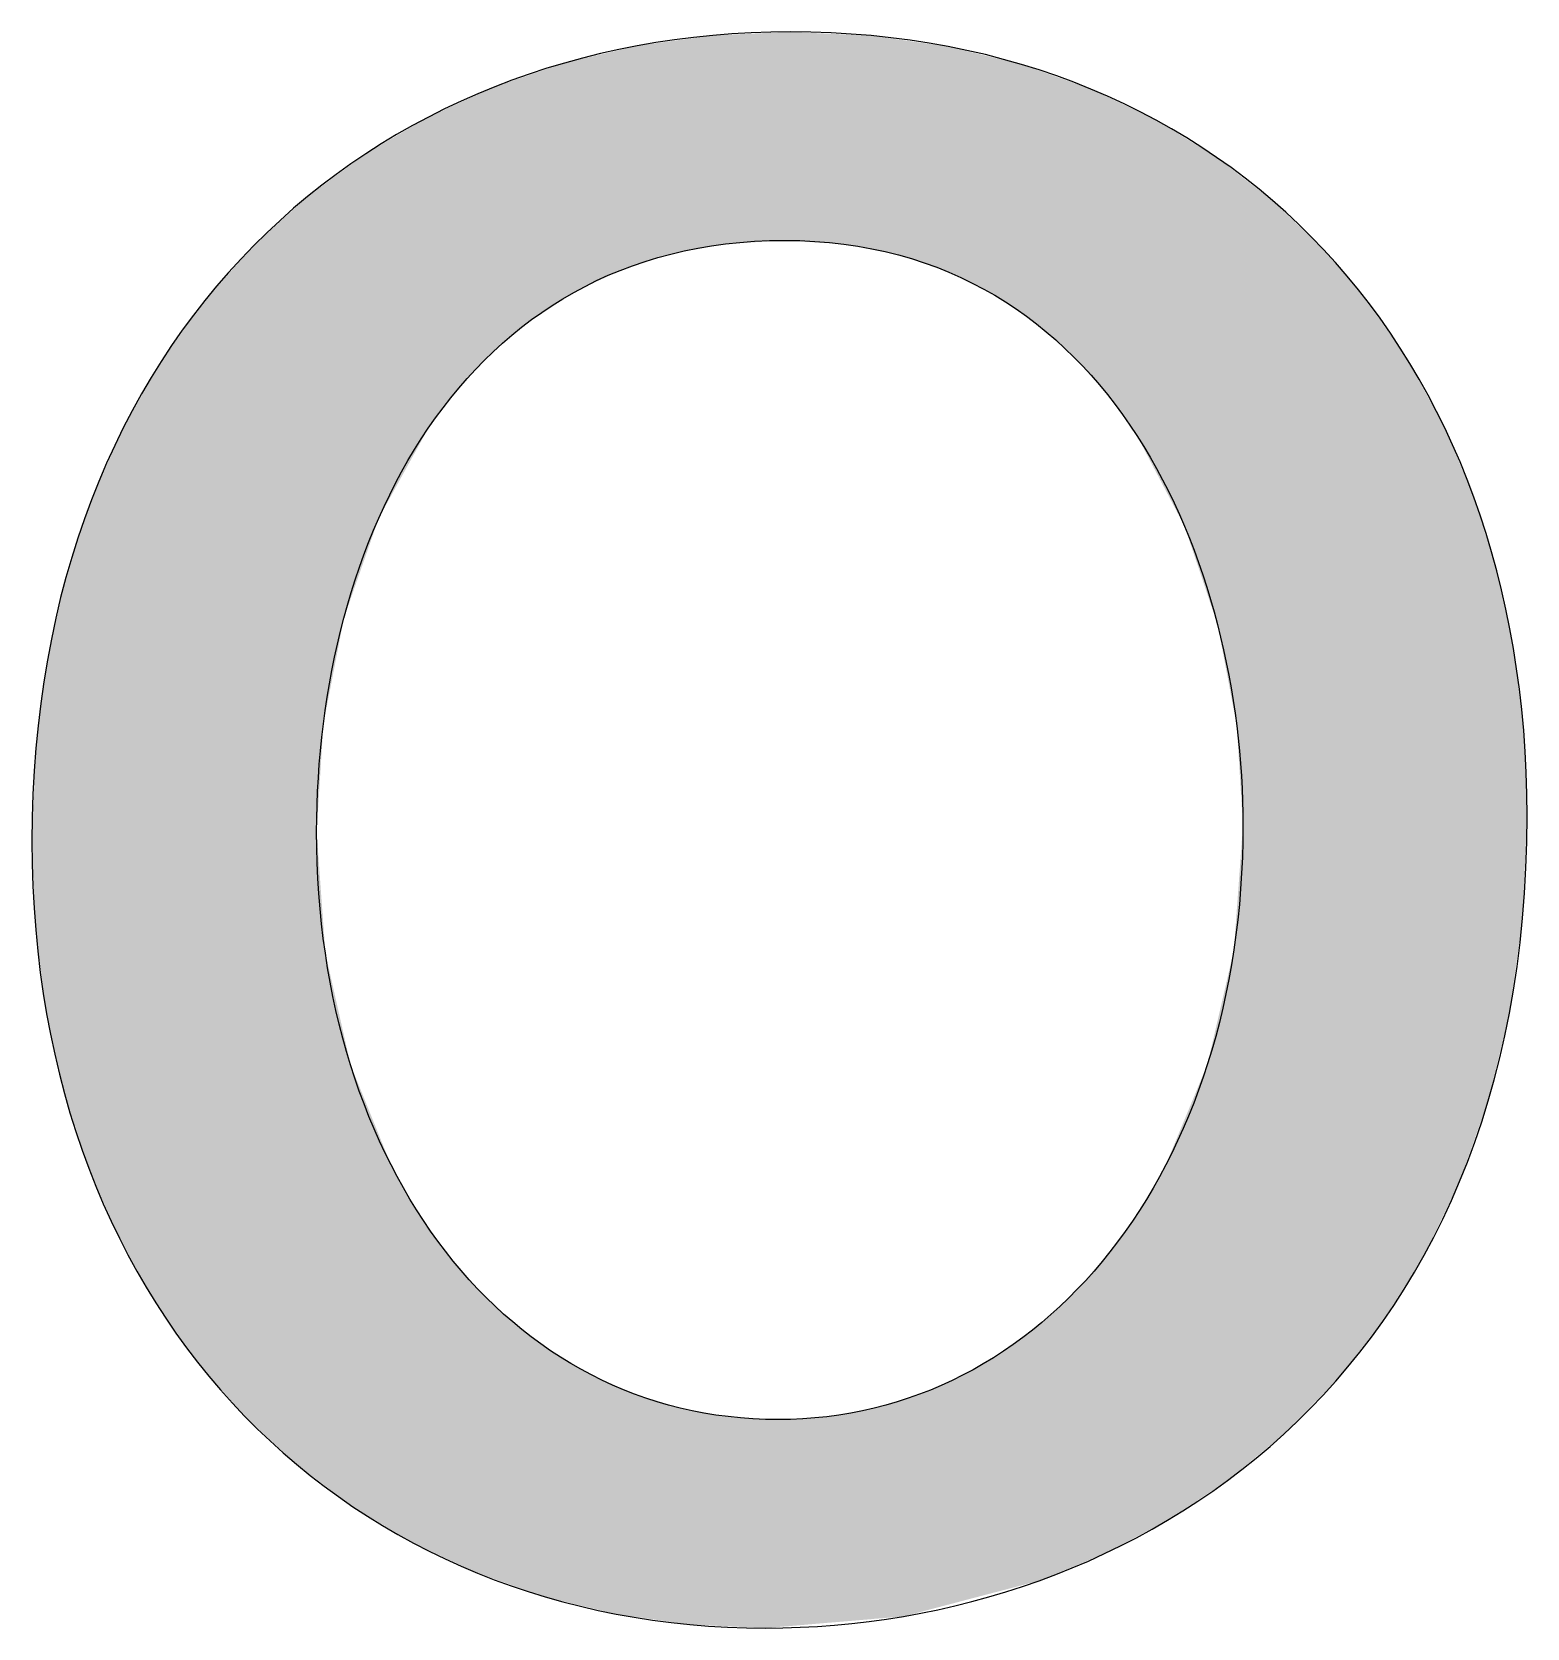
# Model space of a CAD drawing. Extents: x 0 to 360, y -268 to 0.
# Drawn here: x 217.519 to 218.937, y -215.232 to -213.719 of the extents above; entities that cross this region are included whole.
import ezdxf

# ---------------------------------------------------------------- set-up
doc = ezdxf.new("R2010")
doc.units = 0
doc.layers.add('LAYER_1', color=7, linetype='CONTINUOUS')

# ---------------------------------------------------------------- blocks, each defined once
blk = doc.blocks.new('*U432')
at = {"layer": 'LAYER_1', "color": 250}
for points in [[(218.1248, -213.9292), (218.0929, -213.7317), (218.1248, -213.7273)], [(218.1337, -213.9276), (218.1248, -213.7273), (218.1337, -213.7261)], [(218.1427, -213.9259), (218.1337, -213.7261), (218.1427, -213.7249)], [(218.1645, -213.9219), (218.1427, -213.7249), (218.1645, -213.7219)], [(218.1767, -213.9196), (218.1645, -213.7219), (218.1767, -213.7213)], [(218.1791, -213.9195), (218.1767, -213.7213), (218.1791, -213.7212)], [(218.2148, -213.9174), (218.1791, -213.7212), (218.2148, -213.7196)], [(218.2265, -213.9167), (218.2148, -213.7196), (218.2265, -213.7191)], [(218.2327, -213.9163), (218.2265, -213.7191), (218.2327, -213.7188)], [(218.2382, -213.9167), (218.2327, -213.7188), (218.2382, -213.7186)], [(218.2327, -213.9163), (218.2327, -213.7188), (218.2382, -213.9167)], [(218.2382, -213.9167), (218.2382, -213.7186), (218.2729, -213.9188)], [(218.2729, -213.9188), (218.2729, -213.7202), (218.2889, -213.9198)], [(218.2889, -213.9198), (218.2889, -213.7209), (218.3147, -213.9249)], [(218.3147, -213.9249), (218.3147, -213.7221), (218.3176, -213.9255)], [(218.3176, -213.9255), (218.3176, -213.7225), (218.3408, -213.9301)], [(218.3408, -213.9301), (218.3408, -213.7258), (218.3455, -213.9317)], [(218.3455, -213.9317), (218.3455, -213.7264), (218.3606, -213.9368)], [(218.3606, -213.9368), (218.3606, -213.7286), (218.3879, -213.9462)], [(218.0494, -213.9577), (218.0328, -213.7459), (218.0494, -213.742)], [(218.0729, -213.9466), (218.0494, -213.742), (218.0729, -213.7365)], [(218.0768, -213.9447), (218.0729, -213.7365), (218.0768, -213.7355)], [(218.0904, -213.9403), (218.0768, -213.7355), (218.0904, -213.7323)], [(218.0929, -213.9395), (218.0904, -213.7323), (218.0929, -213.7317)], [(218.3879, -213.9462), (218.3879, -213.7324), (218.3884, -213.9464)], [(218.3884, -213.9464), (218.3884, -213.7326), (218.4015, -213.953)], [(218.4015, -213.953), (218.4015, -213.7357), (218.432, -213.9684)], [(218.432, -213.9684), (218.432, -213.7432), (218.4402, -213.974)], [(217.9927, -213.9914), (217.9748, -213.7648), (217.9927, -213.7587)], [(218.0057, -213.983), (217.9927, -213.7587), (218.0057, -213.7542)], [(218.0108, -213.9798), (218.0057, -213.7542), (218.0108, -213.7525)], [(218.0239, -213.9713), (218.0108, -213.7525), (218.0239, -213.748)], [(218.0328, -213.9656), (218.0239, -213.748), (218.0328, -213.7459)], [(218.4402, -213.974), (218.4402, -213.7452), (218.4575, -213.9858)], [(218.4575, -213.9858), (218.4575, -213.7494), (218.4715, -213.9954)], [(218.4715, -213.9954), (218.4715, -213.7544), (218.4741, -213.9977)], [(218.4741, -213.9977), (218.4741, -213.7553), (218.4765, -213.9998)], [(218.4765, -213.9998), (218.4765, -213.7561), (218.5071, -214.027)], [(217.9563, -214.0218), (217.9415, -213.778), (217.9563, -213.7712)], [(217.9578, -214.0206), (217.9563, -213.7712), (217.9578, -213.7706)], [(217.9748, -214.0064), (217.9578, -213.7706), (217.9748, -213.7648)], [(218.5071, -214.027), (218.5071, -213.767), (218.5103, -214.0305)], [(218.5103, -214.0305), (218.5103, -213.7681), (218.5232, -214.045)], [(218.5232, -214.045), (218.5232, -213.7727), (218.5361, -214.0594)], [(217.9237, -214.0563), (217.9111, -213.7919), (217.9237, -213.7861)], [(217.9415, -214.0375), (217.9237, -213.7861), (217.9415, -213.778)], [(217.9415, -214.0375), (217.9415, -213.778), (217.9415, -213.778)], [(218.5361, -214.0594), (218.5361, -213.7789), (218.5388, -214.0625)], [(218.5388, -214.0625), (218.5388, -213.7802), (218.5413, -214.0658)], [(218.5413, -214.0658), (218.5413, -213.7813), (218.5668, -214.1014)], [(217.8948, -214.0944), (217.8837, -213.8059), (217.8948, -213.7994)], [(217.8949, -214.0943), (217.8948, -213.7994), (217.8949, -213.7993)], [(217.9111, -214.073), (217.8949, -213.7993), (217.9111, -213.7919)], [(218.5668, -214.1014), (218.5668, -213.7935), (218.5693, -214.1061)], [(218.5693, -214.1061), (218.5693, -213.7947), (218.5849, -214.1359)], [(218.5849, -214.1359), (218.5849, -213.8022), (218.5942, -214.1535)], [(217.8594, -214.1586), (217.8478, -213.8269), (217.8594, -213.8201)], [(217.8805, -214.1203), (217.8594, -213.8201), (217.8805, -213.8077)], [(217.8837, -214.1146), (217.8805, -213.8077), (217.8837, -213.8059)], [(218.5942, -214.1535), (218.5942, -213.8079), (218.5958, -214.1566)], [(218.5958, -214.1566), (218.5958, -213.8089), (218.612, -214.1874)], [(218.612, -214.1874), (218.612, -213.8188), (218.6339, -214.2526)], [(217.8356, -214.2148), (217.8232, -213.8432), (217.8356, -213.8341)], [(217.8478, -214.1798), (217.8356, -213.8341), (217.8478, -213.8269)], [(218.6339, -214.2526), (218.6339, -213.8323), (218.6424, -214.2779)], [(217.8148, -214.2744), (217.7972, -213.8623), (217.8148, -213.8494)], [(217.8211, -214.2564), (217.8148, -213.8494), (217.8211, -213.8447)], [(217.8232, -214.2503), (217.8211, -213.8447), (217.8232, -213.8432)], [(218.6424, -214.2779), (218.6424, -213.8375), (218.6433, -214.2805)], [(218.6433, -214.2805), (218.6433, -213.8382), (218.6527, -214.3299)], [(218.6527, -214.3299), (218.6527, -213.8454), (218.6588, -214.3622)], [(218.6588, -214.3622), (218.6588, -213.8502), (218.6615, -214.3765)], [(217.7953, -214.3747), (217.7889, -213.8683), (217.7953, -213.8637)], [(217.7972, -214.3652), (217.7953, -213.8637), (217.7972, -213.8623)], [(218.6615, -214.3765), (218.6615, -213.8523), (218.6674, -214.471)], [(217.7802, -215.0849), (217.7698, -213.8843), (217.7802, -213.8748)], [(217.7889, -215.0915), (217.7802, -213.8748), (217.7889, -213.8683)], [(217.7802, -215.0849), (217.7802, -213.8748), (217.7889, -215.0915)], [(217.7698, -215.077), (217.7292, -213.9212), (217.7698, -213.8843)], [(217.7698, -215.077), (217.7698, -213.8843), (217.7802, -215.0849)], [(217.7292, -215.0393), (217.7206, -213.9309), (217.7292, -213.9212)], [(217.7292, -215.0393), (217.7292, -213.9212), (217.7698, -215.077)], [(217.7206, -215.0313), (217.6828, -213.9734), (217.7206, -213.9309)], [(217.7206, -215.0313), (217.7206, -213.9309), (217.7292, -215.0393)], [(217.6759, -214.9802), (217.6414, -214.031), (217.6759, -213.9829)], [(217.6828, -214.9881), (217.6759, -213.9829), (217.6828, -213.9734)], [(217.6759, -214.9802), (217.6759, -213.9829), (217.6828, -214.9881)], [(217.6828, -214.9881), (217.6828, -213.9734), (217.7206, -215.0313)], [(217.6414, -214.9313), (217.6362, -214.0402), (217.6414, -214.031)], [(217.6414, -214.9313), (217.6414, -214.031), (217.6759, -214.9802)], [(217.6362, -214.9239), (217.6055, -214.0941), (217.6362, -214.0402)], [(217.6362, -214.9239), (217.6362, -214.0402), (217.6414, -214.9313)], [(217.6017, -214.8625), (217.5752, -214.1624), (217.6017, -214.1026)], [(217.6055, -214.8692), (217.6017, -214.1026), (217.6055, -214.0941)], [(217.6017, -214.8625), (217.6017, -214.1026), (217.6055, -214.8692)], [(217.6055, -214.8692), (217.6055, -214.0941), (217.6362, -214.9239)], [(217.5752, -214.802), (217.5727, -214.17), (217.5752, -214.1624)], [(217.5752, -214.802), (217.5752, -214.1624), (217.6017, -214.8625)], [(217.5727, -214.7963), (217.5511, -214.2359), (217.5727, -214.17)], [(217.5727, -214.7963), (217.5727, -214.17), (217.5752, -214.802)], [(217.5497, -214.7254), (217.5334, -214.3145), (217.5497, -214.2424)], [(217.5511, -214.7299), (217.5497, -214.2424), (217.5511, -214.2359)], [(217.5497, -214.7254), (217.5497, -214.2424), (217.5511, -214.7299)], [(217.5511, -214.7299), (217.5511, -214.2359), (217.5727, -214.7963)], [(217.5328, -214.6499), (217.5226, -214.3979), (217.5328, -214.3196)], [(217.5334, -214.6529), (217.5328, -214.3196), (217.5334, -214.3145)], [(217.5328, -214.6499), (217.5328, -214.3196), (217.5334, -214.6529)], [(217.5334, -214.6529), (217.5334, -214.3145), (217.5497, -214.7254)], [(217.5224, -214.5701), (217.5189, -214.4861), (217.5224, -214.402)], [(217.5226, -214.5715), (217.5224, -214.402), (217.5226, -214.3979)], [(217.5224, -214.5701), (217.5224, -214.402), (217.5226, -214.5715)], [(217.5226, -214.5715), (217.5226, -214.3979), (217.5328, -214.6499)], [(218.6674, -215.0802), (218.6615, -214.5519), (218.6674, -214.471)], [(217.7889, -215.0915), (217.7889, -214.4772), (217.7953, -215.0963)], [(218.6615, -215.0851), (218.6588, -214.5892), (218.6615, -214.5519)], [(217.7953, -215.0963), (217.7953, -214.5664), (217.7972, -215.0977)], [(217.7972, -215.0977), (217.7972, -214.5923), (217.8148, -215.1109)], [(218.6588, -215.0873), (218.6527, -214.6158), (218.6588, -214.5892)], [(218.6527, -215.0924), (218.6433, -214.6564), (218.6527, -214.6158)], [(218.6424, -215.0992), (218.6339, -214.6971), (218.6424, -214.6601)], [(218.6433, -215.0986), (218.6424, -214.6601), (218.6433, -214.6564)], [(217.8148, -215.1109), (217.8148, -214.6703), (217.8211, -215.1156)], [(217.8211, -215.1156), (217.8211, -214.6983), (217.8232, -215.1172)], [(218.6339, -215.1049), (218.612, -214.7501), (218.6339, -214.6971)], [(217.8232, -215.1172), (217.8232, -214.7035), (217.8356, -215.1247)], [(217.8356, -215.1247), (217.8356, -214.7341), (217.8478, -215.132)], [(218.612, -215.1194), (218.5958, -214.7892), (218.612, -214.7501)], [(217.8478, -215.132), (217.8478, -214.7643), (217.8594, -215.139)], [(218.5958, -215.1301), (218.5942, -214.7931), (218.5958, -214.7892)], [(217.8594, -215.139), (217.8594, -214.7931), (217.8805, -215.1517)], [(218.5942, -215.131), (218.5849, -214.8092), (218.5942, -214.7931)], [(218.5849, -215.1359), (218.5693, -214.8361), (218.5849, -214.8092)], [(217.8805, -215.1517), (217.8805, -214.8303), (217.8837, -215.1532)], [(217.8837, -215.1532), (217.8837, -214.8358), (217.8948, -215.1584)], [(218.5668, -215.1455), (218.5413, -214.8755), (218.5668, -214.8396)], [(218.5693, -215.1442), (218.5668, -214.8396), (218.5693, -214.8361)], [(217.8948, -215.1584), (217.8948, -214.8517), (217.8949, -215.1584)], [(217.8949, -215.1584), (217.8949, -214.8518), (217.9111, -215.166)], [(217.9111, -215.166), (217.9111, -214.875), (217.9237, -215.1719)], [(218.5388, -215.1603), (218.5361, -214.8814), (218.5388, -214.8783)], [(218.5413, -215.1591), (218.5388, -214.8783), (218.5413, -214.8755)], [(217.9237, -215.1719), (217.9237, -214.8897), (217.9415, -215.1803)], [(218.5361, -215.1618), (218.5232, -214.8962), (218.5361, -214.8814)], [(217.9415, -215.1803), (217.9415, -214.9105), (217.9415, -215.1803)], [(217.9415, -215.1803), (217.9415, -214.9105), (217.9563, -215.1855)], [(218.5232, -215.1671), (218.5103, -214.9111), (218.5232, -214.8962)], [(217.9563, -215.1855), (217.9563, -214.9245), (217.9578, -215.186)], [(218.5071, -215.1738), (218.4765, -214.9426), (218.5071, -214.914)], [(218.5103, -215.1725), (218.5071, -214.914), (218.5103, -214.9111)], [(217.9578, -215.186), (217.9578, -214.9259), (217.9748, -215.192)], [(217.9748, -215.192), (217.9748, -214.942), (217.9927, -215.1982)], [(217.9927, -215.1982), (217.9927, -214.9555), (218.0057, -215.2028)], [(218.4715, -215.1881), (218.4575, -214.9568), (218.4715, -214.9463)], [(218.4741, -215.1875), (218.4715, -214.9463), (218.4741, -214.9444)], [(218.4765, -215.1865), (218.4741, -214.9444), (218.4765, -214.9426)], [(218.0057, -215.2028), (218.0057, -214.9654), (218.0108, -215.204)], [(218.0108, -215.204), (218.0108, -214.9693), (218.0239, -215.2072)], [(218.4402, -215.1964), (218.432, -214.9746), (218.4402, -214.9698)], [(218.4575, -215.1918), (218.4402, -214.9698), (218.4575, -214.9568)], [(218.0239, -215.2072), (218.0239, -214.9771), (218.0328, -215.2094)], [(218.0328, -215.2094), (218.0328, -214.9823), (218.0494, -215.2134)], [(218.432, -215.1985), (218.4015, -214.9926), (218.432, -214.9746)], [(218.0494, -215.2134), (218.0494, -214.9922), (218.0729, -215.2191)], [(218.3879, -215.2101), (218.3606, -215.0106), (218.3879, -214.9986)], [(218.3884, -215.21), (218.3879, -214.9986), (218.3884, -214.9983)], [(218.4015, -215.2065), (218.3884, -214.9983), (218.4015, -214.9926)], [(218.0729, -215.2191), (218.0729, -215.0026), (218.0768, -215.2197)], [(218.0768, -215.2197), (218.0768, -215.0043), (218.0904, -215.2216)], [(218.0904, -215.2216), (218.0904, -215.0104), (218.0929, -215.2219)], [(218.0929, -215.2219), (218.0929, -215.0111), (218.1248, -215.2265)], [(218.3455, -215.2213), (218.3408, -215.0167), (218.3455, -215.0152)], [(218.3606, -215.2173), (218.3455, -215.0152), (218.3606, -215.0106)], [(218.1248, -215.2265), (218.1248, -215.0209), (218.1337, -215.2277)], [(218.1337, -215.2277), (218.1337, -215.0237), (218.1427, -215.229)], [(218.1427, -215.229), (218.1427, -215.0253), (218.1645, -215.23)], [(218.1645, -215.23), (218.1645, -215.0292), (218.1767, -215.2306)], [(218.1767, -215.2306), (218.1767, -215.0314), (218.1791, -215.2307)], [(218.2889, -215.2261), (218.2729, -215.0319), (218.2889, -215.029)], [(218.3147, -215.2239), (218.2889, -215.029), (218.3147, -215.0243)], [(218.3176, -215.2236), (218.3147, -215.0243), (218.3176, -215.0238)], [(218.3408, -215.2217), (218.3176, -215.0238), (218.3408, -215.0167)], [(218.1791, -215.2307), (218.1791, -215.0318), (218.2148, -215.2323)], [(218.2327, -215.2308), (218.2265, -215.0346), (218.2327, -215.0342)], [(218.2382, -215.2304), (218.2327, -215.0342), (218.2382, -215.0339)], [(218.2729, -215.2274), (218.2382, -215.0339), (218.2729, -215.0319)]]:
    blk.add_solid(points, dxfattribs=at)
at = {"layer": 'LAYER_1', "color": 250, "extrusion": (0, 0, -1)}
for points in [[(-218.1248, -213.9292), (-218.1248, -213.7273), (-218.1337, -213.9276)], [(-218.1337, -213.9276), (-218.1337, -213.7261), (-218.1427, -213.9259)], [(-218.1427, -213.9259), (-218.1427, -213.7249), (-218.1645, -213.9219)], [(-218.1645, -213.9219), (-218.1645, -213.7219), (-218.1767, -213.9196)], [(-218.1767, -213.9196), (-218.1767, -213.7213), (-218.1791, -213.9195)], [(-218.1791, -213.9195), (-218.1791, -213.7212), (-218.2148, -213.9174)], [(-218.2148, -213.9174), (-218.2148, -213.7196), (-218.2265, -213.9167)], [(-218.2265, -213.9167), (-218.2265, -213.7191), (-218.2327, -213.9163)], [(-218.2729, -213.9188), (-218.2382, -213.7186), (-218.2729, -213.7202)], [(-218.2889, -213.9198), (-218.2729, -213.7202), (-218.2889, -213.7209)], [(-218.3147, -213.9249), (-218.2889, -213.7209), (-218.3147, -213.7221)], [(-218.3176, -213.9255), (-218.3147, -213.7221), (-218.3176, -213.7225)], [(-218.3408, -213.9301), (-218.3176, -213.7225), (-218.3408, -213.7258)], [(-218.3455, -213.9317), (-218.3408, -213.7258), (-218.3455, -213.7264)], [(-218.3606, -213.9368), (-218.3455, -213.7264), (-218.3606, -213.7286)], [(-218.3879, -213.9462), (-218.3606, -213.7286), (-218.3879, -213.7324)], [(-218.0494, -213.9577), (-218.0494, -213.742), (-218.0729, -213.9466)], [(-218.0729, -213.9466), (-218.0729, -213.7365), (-218.0768, -213.9447)], [(-218.0768, -213.9447), (-218.0768, -213.7355), (-218.0904, -213.9403)], [(-218.0904, -213.9403), (-218.0904, -213.7323), (-218.0929, -213.9395)], [(-218.0929, -213.9395), (-218.0929, -213.7317), (-218.1248, -213.9292)], [(-218.3884, -213.9464), (-218.3879, -213.7324), (-218.3884, -213.7326)], [(-218.4015, -213.953), (-218.3884, -213.7326), (-218.4015, -213.7357)], [(-218.432, -213.9684), (-218.4015, -213.7357), (-218.432, -213.7432)], [(-218.4402, -213.974), (-218.432, -213.7432), (-218.4402, -213.7452)], [(-217.9927, -213.9914), (-217.9927, -213.7587), (-218.0057, -213.983)], [(-218.0057, -213.983), (-218.0057, -213.7542), (-218.0108, -213.9798)], [(-218.0108, -213.9798), (-218.0108, -213.7525), (-218.0239, -213.9713)], [(-218.0239, -213.9713), (-218.0239, -213.748), (-218.0328, -213.9656)], [(-218.0328, -213.9656), (-218.0328, -213.7459), (-218.0494, -213.9577)], [(-218.4575, -213.9858), (-218.4402, -213.7452), (-218.4575, -213.7494)], [(-218.4715, -213.9954), (-218.4575, -213.7494), (-218.4715, -213.7544)], [(-218.4741, -213.9977), (-218.4715, -213.7544), (-218.4741, -213.7553)], [(-218.4765, -213.9998), (-218.4741, -213.7553), (-218.4765, -213.7561)], [(-218.5071, -214.027), (-218.4765, -213.7561), (-218.5071, -213.767)], [(-217.9563, -214.0218), (-217.9563, -213.7712), (-217.9578, -214.0206)], [(-217.9578, -214.0206), (-217.9578, -213.7706), (-217.9748, -214.0064)], [(-217.9748, -214.0064), (-217.9748, -213.7648), (-217.9927, -213.9914)], [(-218.5103, -214.0305), (-218.5071, -213.767), (-218.5103, -213.7681)], [(-218.5232, -214.045), (-218.5103, -213.7681), (-218.5232, -213.7727)], [(-218.5361, -214.0594), (-218.5232, -213.7727), (-218.5361, -213.7789)], [(-217.9237, -214.0563), (-217.9237, -213.7861), (-217.9415, -214.0375)], [(-217.9415, -214.0375), (-217.9415, -213.778), (-217.9415, -214.0375)], [(-217.9415, -214.0375), (-217.9415, -213.778), (-217.9563, -214.0218)], [(-218.5388, -214.0625), (-218.5361, -213.7789), (-218.5388, -213.7802)], [(-218.5413, -214.0658), (-218.5388, -213.7802), (-218.5413, -213.7813)], [(-218.5668, -214.1014), (-218.5413, -213.7813), (-218.5668, -213.7935)], [(-217.8948, -214.0944), (-217.8948, -213.7994), (-217.8949, -214.0943)], [(-217.8949, -214.0943), (-217.8949, -213.7993), (-217.9111, -214.073)], [(-217.9111, -214.073), (-217.9111, -213.7919), (-217.9237, -214.0563)], [(-218.5693, -214.1061), (-218.5668, -213.7935), (-218.5693, -213.7947)], [(-218.5849, -214.1359), (-218.5693, -213.7947), (-218.5849, -213.8022)], [(-218.5942, -214.1535), (-218.5849, -213.8022), (-218.5942, -213.8079)], [(-217.8594, -214.1586), (-217.8594, -213.8201), (-217.8805, -214.1203)], [(-217.8805, -214.1203), (-217.8805, -213.8077), (-217.8837, -214.1146)], [(-217.8837, -214.1146), (-217.8837, -213.8059), (-217.8948, -214.0944)], [(-218.5958, -214.1566), (-218.5942, -213.8079), (-218.5958, -213.8089)], [(-218.612, -214.1874), (-218.5958, -213.8089), (-218.612, -213.8188)], [(-218.6339, -214.2526), (-218.612, -213.8188), (-218.6339, -213.8323)], [(-217.8356, -214.2148), (-217.8356, -213.8341), (-217.8478, -214.1798)], [(-217.8478, -214.1798), (-217.8478, -213.8269), (-217.8594, -214.1586)], [(-218.6424, -214.2779), (-218.6339, -213.8323), (-218.6424, -213.8375)], [(-217.8148, -214.2744), (-217.8148, -213.8494), (-217.8211, -214.2564)], [(-217.8211, -214.2564), (-217.8211, -213.8447), (-217.8232, -214.2503)], [(-217.8232, -214.2503), (-217.8232, -213.8432), (-217.8356, -214.2148)], [(-218.6433, -214.2805), (-218.6424, -213.8375), (-218.6433, -213.8382)], [(-218.6527, -214.3299), (-218.6433, -213.8382), (-218.6527, -213.8454)], [(-218.6588, -214.3622), (-218.6527, -213.8454), (-218.6588, -213.8502)], [(-218.6615, -214.3765), (-218.6588, -213.8502), (-218.6615, -213.8523)], [(-217.7953, -214.3747), (-217.7953, -213.8637), (-217.7972, -214.3652)], [(-217.7972, -214.3652), (-217.7972, -213.8623), (-217.8148, -214.2744)], [(-218.6674, -214.471), (-218.6615, -213.8523), (-218.6674, -213.8569)], [(-218.6674, -215.0802), (-218.6674, -213.8569), (-218.6955, -215.0572)], [(-218.6955, -215.0572), (-218.6674, -213.8569), (-218.6955, -213.8785)], [(-217.7889, -214.4772), (-217.7889, -213.8683), (-217.7953, -214.3747)], [(-218.6955, -215.0572), (-218.6955, -213.8785), (-218.706, -215.0485)], [(-218.706, -215.0485), (-218.6955, -213.8785), (-218.706, -213.8887)], [(-218.706, -215.0485), (-218.706, -213.8887), (-218.7438, -215.0099)], [(-218.7438, -215.0099), (-218.706, -213.8887), (-218.7438, -213.9249)], [(-218.7438, -215.0099), (-218.7438, -213.9249), (-218.7553, -214.9982)], [(-218.7553, -214.9982), (-218.7438, -213.9249), (-218.7553, -213.9385)], [(-218.7553, -214.9982), (-218.7553, -213.9385), (-218.7873, -214.9576)], [(-218.7873, -214.9576), (-218.7553, -213.9385), (-218.7873, -213.9765)], [(-218.7873, -214.9576), (-218.7873, -213.9765), (-218.7999, -214.9416)], [(-218.7999, -214.9416), (-218.7873, -213.9765), (-218.7999, -213.9951)], [(-218.7999, -214.9416), (-218.7999, -213.9951), (-218.8257, -214.9003)], [(-218.8257, -214.9003), (-218.7999, -213.9951), (-218.8257, -214.033)], [(-218.8257, -214.9003), (-218.8257, -214.033), (-218.8393, -214.8785)], [(-218.8393, -214.8785), (-218.8257, -214.033), (-218.8393, -214.0582)], [(-218.8393, -214.8785), (-218.8393, -214.0582), (-218.8588, -214.8381)], [(-218.8588, -214.8381), (-218.8393, -214.0582), (-218.8588, -214.0942)], [(-218.8588, -214.8381), (-218.8588, -214.0942), (-218.8729, -214.8088)], [(-218.8729, -214.8088), (-218.8588, -214.0942), (-218.8729, -214.1278)], [(-218.8729, -214.8088), (-218.8729, -214.1278), (-218.8863, -214.7709)], [(-218.8863, -214.7709), (-218.8729, -214.1278), (-218.8863, -214.1598)], [(-218.8863, -214.7709), (-218.8863, -214.1598), (-218.9, -214.7324)], [(-218.9, -214.7324), (-218.8863, -214.1598), (-218.9, -214.2036)], [(-218.9, -214.7324), (-218.9, -214.2036), (-218.9081, -214.6988)], [(-218.9081, -214.6988), (-218.9, -214.2036), (-218.9081, -214.2297)], [(-218.9081, -214.6988), (-218.9081, -214.2297), (-218.9201, -214.6492)], [(-218.9201, -214.6492), (-218.9081, -214.2297), (-218.9201, -214.2855)], [(-218.9201, -214.6492), (-218.9201, -214.2855), (-218.9239, -214.6214)], [(-218.9239, -214.6214), (-218.9201, -214.2855), (-218.9239, -214.3035)], [(-218.9239, -214.6214), (-218.9239, -214.3035), (-218.9326, -214.5591)], [(-218.9326, -214.5591), (-218.9239, -214.3035), (-218.9326, -214.3727)], [(-218.9326, -214.5591), (-218.9326, -214.3727), (-218.9336, -214.5359)], [(-218.9336, -214.5359), (-218.9326, -214.3727), (-218.9336, -214.381)], [(-218.9336, -214.5359), (-218.9336, -214.381), (-218.9369, -214.462)], [(-217.7953, -215.0963), (-217.7889, -214.4772), (-217.7953, -214.5664)], [(-218.6615, -215.0851), (-218.6615, -214.5519), (-218.6674, -215.0802)], [(-217.7972, -215.0977), (-217.7953, -214.5664), (-217.7972, -214.5923)], [(-217.8148, -215.1109), (-217.7972, -214.5923), (-217.8148, -214.6703)], [(-218.6588, -215.0873), (-218.6588, -214.5892), (-218.6615, -215.0851)], [(-218.6527, -215.0924), (-218.6527, -214.6158), (-218.6588, -215.0873)], [(-218.6424, -215.0992), (-218.6424, -214.6601), (-218.6433, -215.0986)], [(-218.6433, -215.0986), (-218.6433, -214.6564), (-218.6527, -215.0924)], [(-217.8211, -215.1156), (-217.8148, -214.6703), (-217.8211, -214.6983)], [(-217.8232, -215.1172), (-217.8211, -214.6983), (-217.8232, -214.7035)], [(-218.6339, -215.1049), (-218.6339, -214.6971), (-218.6424, -215.0992)], [(-217.8356, -215.1247), (-217.8232, -214.7035), (-217.8356, -214.7341)], [(-217.8478, -215.132), (-217.8356, -214.7341), (-217.8478, -214.7643)], [(-218.612, -215.1194), (-218.612, -214.7501), (-218.6339, -215.1049)], [(-217.8594, -215.139), (-217.8478, -214.7643), (-217.8594, -214.7931)], [(-218.5958, -215.1301), (-218.5958, -214.7892), (-218.612, -215.1194)], [(-217.8805, -215.1517), (-217.8594, -214.7931), (-217.8805, -214.8303)], [(-218.5942, -215.131), (-218.5942, -214.7931), (-218.5958, -215.1301)], [(-218.5849, -215.1359), (-218.5849, -214.8092), (-218.5942, -215.131)], [(-217.8837, -215.1532), (-217.8805, -214.8303), (-217.8837, -214.8358)], [(-217.8948, -215.1584), (-217.8837, -214.8358), (-217.8948, -214.8517)], [(-218.5668, -215.1455), (-218.5668, -214.8396), (-218.5693, -215.1442)], [(-218.5693, -215.1442), (-218.5693, -214.8361), (-218.5849, -215.1359)], [(-217.8949, -215.1584), (-217.8948, -214.8517), (-217.8949, -214.8518)], [(-217.9111, -215.166), (-217.8949, -214.8518), (-217.9111, -214.875)], [(-217.9237, -215.1719), (-217.9111, -214.875), (-217.9237, -214.8897)], [(-218.5388, -215.1603), (-218.5388, -214.8783), (-218.5413, -215.1591)], [(-218.5413, -215.1591), (-218.5413, -214.8755), (-218.5668, -215.1455)], [(-217.9415, -215.1803), (-217.9237, -214.8897), (-217.9415, -214.9105)], [(-218.5361, -215.1618), (-218.5361, -214.8814), (-218.5388, -215.1603)], [(-217.9415, -215.1803), (-217.9415, -214.9105), (-217.9415, -214.9105)], [(-217.9563, -215.1855), (-217.9415, -214.9105), (-217.9563, -214.9245)], [(-218.5232, -215.1671), (-218.5232, -214.8962), (-218.5361, -215.1618)], [(-217.9578, -215.186), (-217.9563, -214.9245), (-217.9578, -214.9259)], [(-218.5071, -215.1738), (-218.5071, -214.914), (-218.5103, -215.1725)], [(-218.5103, -215.1725), (-218.5103, -214.9111), (-218.5232, -215.1671)], [(-217.9748, -215.192), (-217.9578, -214.9259), (-217.9748, -214.942)], [(-217.9927, -215.1982), (-217.9748, -214.942), (-217.9927, -214.9555)], [(-218.0057, -215.2028), (-217.9927, -214.9555), (-218.0057, -214.9654)], [(-218.4715, -215.1881), (-218.4715, -214.9463), (-218.4741, -215.1875)], [(-218.4741, -215.1875), (-218.4741, -214.9444), (-218.4765, -215.1865)], [(-218.4765, -215.1865), (-218.4765, -214.9426), (-218.5071, -215.1738)], [(-218.0108, -215.204), (-218.0057, -214.9654), (-218.0108, -214.9693)], [(-218.0239, -215.2072), (-218.0108, -214.9693), (-218.0239, -214.9771)], [(-218.4402, -215.1964), (-218.4402, -214.9698), (-218.4575, -215.1918)], [(-218.4575, -215.1918), (-218.4575, -214.9568), (-218.4715, -215.1881)], [(-218.0328, -215.2094), (-218.0239, -214.9771), (-218.0328, -214.9823)], [(-218.0494, -215.2134), (-218.0328, -214.9823), (-218.0494, -214.9922)], [(-218.432, -215.1985), (-218.432, -214.9746), (-218.4402, -215.1964)], [(-218.0729, -215.2191), (-218.0494, -214.9922), (-218.0729, -215.0026)], [(-218.3879, -215.2101), (-218.3879, -214.9986), (-218.3884, -215.21)], [(-218.3884, -215.21), (-218.3884, -214.9983), (-218.4015, -215.2065)], [(-218.4015, -215.2065), (-218.4015, -214.9926), (-218.432, -215.1985)], [(-218.0768, -215.2197), (-218.0729, -215.0026), (-218.0768, -215.0043)], [(-218.0904, -215.2216), (-218.0768, -215.0043), (-218.0904, -215.0104)], [(-218.0929, -215.2219), (-218.0904, -215.0104), (-218.0929, -215.0111)], [(-218.1248, -215.2265), (-218.0929, -215.0111), (-218.1248, -215.0209)], [(-218.3455, -215.2213), (-218.3455, -215.0152), (-218.3606, -215.2173)], [(-218.3606, -215.2173), (-218.3606, -215.0106), (-218.3879, -215.2101)], [(-218.1337, -215.2277), (-218.1248, -215.0209), (-218.1337, -215.0237)], [(-218.1427, -215.229), (-218.1337, -215.0237), (-218.1427, -215.0253)], [(-218.1645, -215.23), (-218.1427, -215.0253), (-218.1645, -215.0292)], [(-218.1767, -215.2306), (-218.1645, -215.0292), (-218.1767, -215.0314)], [(-218.1791, -215.2307), (-218.1767, -215.0314), (-218.1791, -215.0318)], [(-218.2889, -215.2261), (-218.2889, -215.029), (-218.3147, -215.2239)], [(-218.3147, -215.2239), (-218.3147, -215.0243), (-218.3176, -215.2236)], [(-218.3176, -215.2236), (-218.3176, -215.0238), (-218.3408, -215.2217)], [(-218.3408, -215.2217), (-218.3408, -215.0167), (-218.3455, -215.2213)], [(-218.2148, -215.2323), (-218.1791, -215.0318), (-218.2148, -215.0339)], [(-218.2148, -215.2323), (-218.2148, -215.0339), (-218.2265, -215.2313)], [(-218.2265, -215.2313), (-218.2148, -215.0339), (-218.2265, -215.0346)], [(-218.2265, -215.2313), (-218.2265, -215.0346), (-218.2327, -215.2308)], [(-218.2327, -215.2308), (-218.2327, -215.0342), (-218.2382, -215.2304)], [(-218.2382, -215.2304), (-218.2382, -215.0339), (-218.2729, -215.2274)], [(-218.2729, -215.2274), (-218.2729, -215.0319), (-218.2889, -215.2261)]]:
    blk.add_solid(points, dxfattribs=at)
blk = doc.blocks.new('BLOCK_53')
at = {"layer": 'LAYER_1'}
for points in [[(218.9369, -214.462), (218.9369, -214.9988), (218.562, -215.2323), (218.2148, -215.2323), (217.8248, -215.2323), (217.5189, -214.945), (217.5189, -214.4861), (217.5189, -214.0031), (217.8399, -213.7186), (218.2382, -213.7186), (218.655, -213.7186), (218.9369, -214.021), (218.9369, -214.462)], [(217.7889, -214.4772), (217.7889, -214.7948), (217.9688, -215.0346), (218.2265, -215.0346), (218.478, -215.0346), (218.6674, -214.7983), (218.6674, -214.471), (218.6674, -214.225), (218.5441, -213.9163), (218.2327, -213.9163), (217.9233, -213.9163), (217.7889, -214.2043), (217.7889, -214.4772)]]:
    blk.add_open_spline(points, degree=3, knots=[0, 0, 0, 0, 1, 1, 1, 2, 2, 2, 3, 3, 3, 4, 4, 4, 4], dxfattribs=at)
at = {"layer": 'LAYER_1', "color": 250}
blk.add_blockref('*U432', (0, 0), dxfattribs=at)
blk = doc.blocks.new('BLOCK_20')
at = {"layer": 'LAYER_1'}
blk.add_blockref('BLOCK_53', (0, 0), dxfattribs=at)
blk = doc.blocks.new('BLOCK_17')
at = {"layer": 'LAYER_1'}
blk.add_blockref('BLOCK_20', (0, 0), dxfattribs=at)

msp = doc.modelspace()

# ---------------------------------------------------------------- block references
at = {"layer": 'LAYER_1'}
msp.add_blockref('BLOCK_17', (0, 0), dxfattribs=at)

doc.saveas('drawing.dxf')
